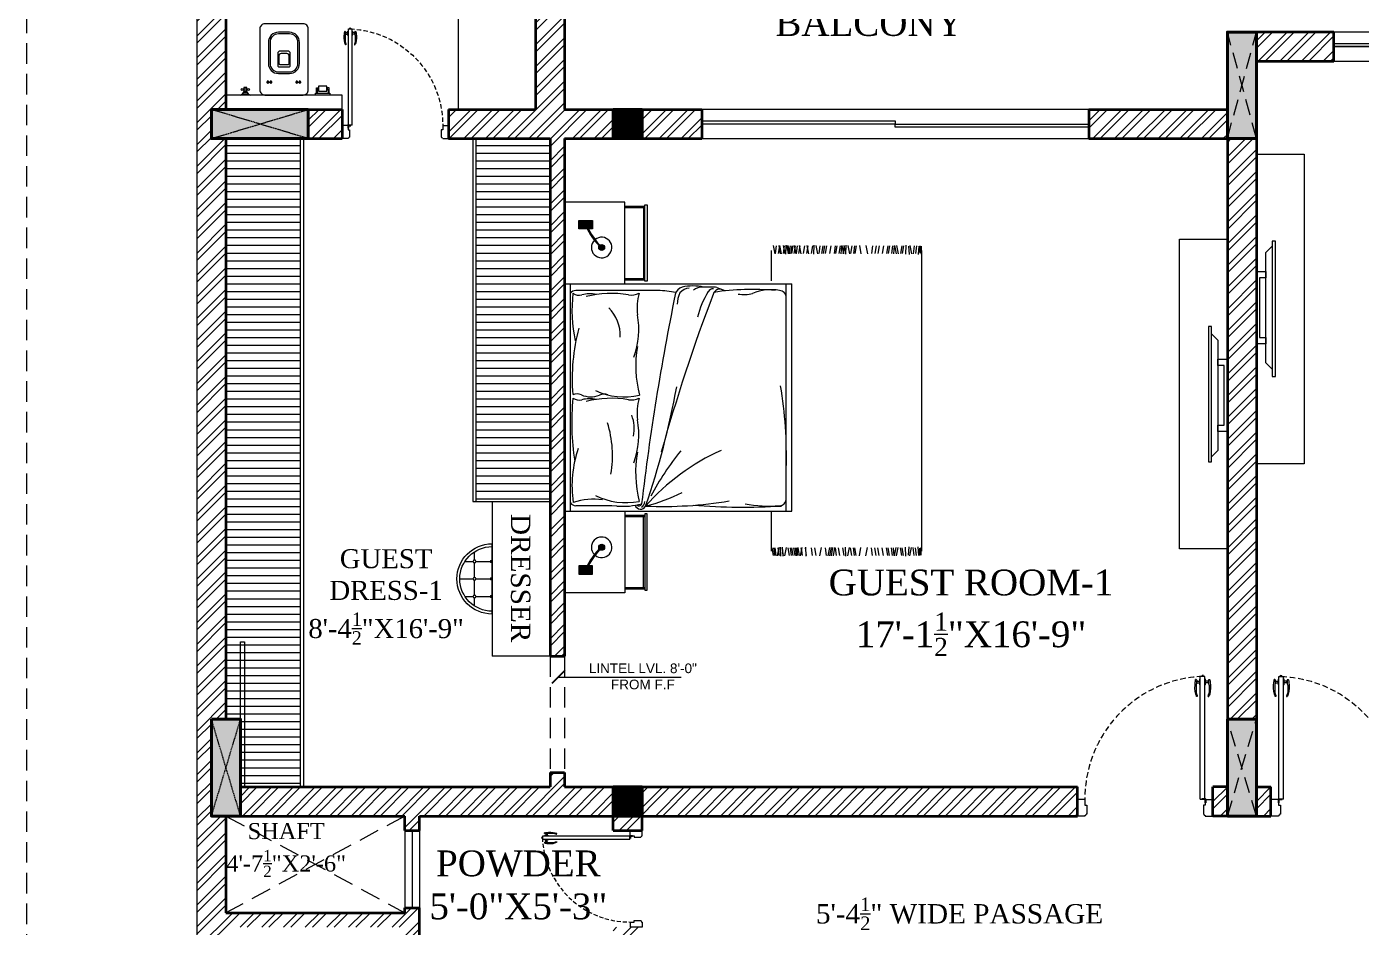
# Model space of a CAD drawing. Header units: inches. Extents: x -61 to 4103, y -308 to 989.
# Drawn here: x 1324.9 to 1738.7, y 538.7 to 817.9 of the extents above; entities that cross this region are included whole.
import ezdxf

# ---------------------------------------------------------------- set-up
doc = ezdxf.new("R2010")
doc.units = ezdxf.units.IN
doc.set_wipeout_variables(frame=1)
for name, pattern in [('$0$$0$$0$HIDDEN', [9.525, 6.35, -3.175]), ('$2$$0$HIDDEN', [0.375, 0.25, -0.125]), ('AR-01-R0-COLUMN LAYOUT$0$$0$HIDDEN', [0.375, 0.25, -0.125]), ('AR-01-R0-COLUMN LAYOUT$0$HIDDEN', [9.525, 6.35, -3.175])]:
    doc.linetypes.add(name, pattern=pattern)
doc.layers.get('0').update_dxf_attribs({"lineweight": 0})
for name, color, linetype, lineweight in [('A-DOOR', 34, 'Continuous', 13), ('A-FIXTURE', 30, 'Continuous', 13), ('A-HATCH', 8, 'Continuous', 0), ('A-HIDDEN', 8, '$2$$0$HIDDEN', 9), ('A-MIRROR', 4, 'Continuous', 0), ('A-TEXT', 2, 'Continuous', 13), ('A-WALL', 1, 'Continuous', 35), ('A-WINDOW', 4, 'Continuous', 9), ('AR-01-R0-COLUMN LAYOUT$0$A-COMMON WALL', 1, 'Continuous', 0), ('AR-01-R0-COLUMN LAYOUT$0$S-BEAM PLINTH', 3, 'AR-01-R0-COLUMN LAYOUT$0$HIDDEN', 9), ('AR-01-R0-COLUMN LAYOUT$0$S-COLUMN FIRST FLOOR', 6, 'Continuous', 40), ('AR-01-R0-COLUMN LAYOUT$0$S-COLUMN GROUND FLOOR', 6, 'Continuous', 40), ('AR-01-R0-COLUMN LAYOUT$0$S-COLUMN HATCH FIRST FLOOR', 8, 'Continuous', 9), ('AR-01-R0-COLUMN LAYOUT$0$S-COLUMN HATCH GROUND FLOOR', 8, 'Continuous', 9), ('AR-01-R0-COLUMN LAYOUT$0$S-COLUMN HATCH SECOND FLOOR', 8, 'Continuous', 9), ('AR-01-R0-COLUMN LAYOUT$0$S-COLUMN S.F. HIDDEN', 8, 'AR-01-R0-COLUMN LAYOUT$0$$0$HIDDEN', 9), ('AR-01-R0-COLUMN LAYOUT$0$S-COLUMN SECOND FLOOR', 6, 'Continuous', 40), ('AR-01-R0-COLUMN LAYOUT$0$S-COLUMN TERRACE FLOOR HIDDEN', 8, 'AR-01-R0-COLUMN LAYOUT$0$$0$HIDDEN', 9)]:
    doc.layers.add(name, color=color, linetype=linetype, lineweight=lineweight)
doc.layers.add('A-FURNITURE', color=35, linetype='Continuous', lineweight=13, true_color=0xab6a54)
doc.styles.add('$0$$0$STYLE1', font='romantic.ttf', dxfattribs={"height": 6})
doc.styles.add('$1$$0$STYLE1', font='romantic.ttf', dxfattribs={"height": 6})
doc.styles.add('M', font='arial.ttf', dxfattribs={"height": 12})
doc.styles.get("Standard").update_dxf_attribs({"font": 'arial.ttf', "height": 9})
doc.dimstyles.new('M', dxfattribs={"dimtxt": 12, "dimasz": 3, "dimexe": 0.075, "dimexo": 0.1, "dimgap": 0.09, "dimtad": 0, "dimtoh": 1, "dimdec": 1, "dimzin": 0, "dimdsep": 46, "dimlunit": 4, "dimtxsty": 'M', "dimblk": 'OBLIQUE', "dimcen": 0.09, "dimdle": 0.075, "dimclrd": 256, "dimclre": 256, "dimclrt": 256, "dimazin": 0, "dimtfac": 1, "dimtdec": 1, "dimtix": 1, "dimtofl": 0, "dimtmove": 0, "dimatfit": 0, "dimldrblk": 'OBLIQUE', "dimfxl": 1, "dimtolj": 1, "dimtzin": 0, "dimlwd": -1, "dimlwe": -1, "dimarcsym": 0})
pattern_1 = [(45, (1377.729, -0.0001), (-3.367596, 3.367596), []), (45, (1379.974, -0.0001), (-3.367596, 3.367596), [])]
pattern_2 = [(180, (1377.729, -0.0001), (-4e-16, -2.38125), [])]

# ---------------------------------------------------------------- blocks, each defined once
blk = doc.blocks.new('$1$$0$handle_')
for p, q in [((-0.75, 0), (0.75, 0)), ((-3.84, -0.87), (-3.85, -0.92)), ((-0.75, -0.13), (-0.75, 0)), ((-0.75, -0.13), (0.75, -0.13)), ((-0.31, -0.13), (-0.31, -0.13)), ((0.3, -0.96), (-0.3, -0.96)), ((-0.29, -0.15), (0.29, -0.15)), ((-0.25, -0.9), (-0.25, -0.15)), ((-0.25, -0.9), (0.25, -0.9)), ((0.25, -0.9), (0.25, -0.15)), ((0.3, -0.96), (0.34, -0.95)), ((0.31, -0.13), (0.31, -0.13)), ((0.65, -1.05), (0.65, -1.23)), ((0.75, -0.13), (0.75, 0))]:
    blk.add_line(p, q)
for centre, radius, start, end in [((-3.78, -0.93), 0.0769, 167.6781, 262.0686), ((-3.77, -0.88), 0.0769, 88.2493, 167.6781), ((-0.3, -1.42), 0.464, 90.2821, 130.7273), ((-0.29, -0.13), 0.0185, 180, 270), ((-0.25, -0.96), 0.0532, 90, 180), ((0.25, -0.96), 0.0532, 0, 90), ((0.29, -0.13), 0.0185, 270, 360), ((0.42, -1.42), 0.478, 67.3956, 98.7522), ((0.57, -1.23), 0.0769, 278.1759, 360), ((0.57, -1.05), 0.0769, 360, 67.3956)]:
    blk.add_arc(centre, radius, start, end)
for points, knots in [([(0.58, -1.31), (0.24, -1.36), (-0.53, -1.5), (-2.81, -1.58), (-3.62, -1.04), (-3.78, -1.01), (-3.79, -1.01)], [0.064651, 0.064651, 0.064651, 0.064651, 0.450521, 1.832326, 2.246212, 2.27179, 2.27179, 2.27179, 2.27179]), ([(-0.6, -1.07), (-0.61, -1.07), (-0.62, -1.07), (-0.77, -1.09), (-0.93, -1.1), (-2.42, -1.12), (-2.75, -1.11), (-3.06, -1.04), (-3.11, -1.02), (-3.21, -0.99), (-3.25, -0.97), (-3.37, -0.91), (-3.43, -0.88), (-3.56, -0.84), (-3.61, -0.82), (-3.7, -0.81), (-3.73, -0.81), (-3.77, -0.81)], [0.667145, 0.667145, 0.667145, 0.667145, 0.681098, 0.681098, 1.004571, 1.004571, 1.651515, 1.651515, 1.812419, 1.812419, 1.988171, 1.988171, 2.163922, 2.163922, 2.251194, 2.251194, 2.323653, 2.323653, 2.323653, 2.323653])]:
    blk.add_open_spline(points, degree=3, knots=knots)
blk = doc.blocks.new("$1$$0$d3'")
at = {"layer": 'A-DOOR'}
for p, q in [((-3.36, 4.49), (-3.36, 37.09)), ((-2.11, 37.09), (-3.36, 37.09)), ((-2.58, 37.09), (-2.58, 37.43)), ((-2.11, 4.49), (-2.11, 37.09)), ((-36, 0), (-36, 4.4)), ((-34.03, 4.4), (-36, 4.4)), ((-34.03, 4.4), (-34.03, 2.9)), ((-3.36, 4.49), (-2.11, 4.49)), ((-2.03, 4.4), (-2.03, 2.9)), ((-2, 4.4), (0, 4.4)), ((-0.75, 4.4), (-0.75, 4.4)), ((-0.75, 4.4), (-0.75, 4.4)), ((0, 0), (0, 4.4)), ((-34.03, 0), (-36, 0)), ((-34.03, 2.9), (-33.53, 2.9)), ((-34.03, 0.14), (-34.03, 0)), ((-33.53, 0.5), (-33.67, 0.5)), ((-33.53, 2.9), (-33.53, 0.5)), ((-2.03, 2.9), (-2.53, 2.9)), ((-2.53, 2.9), (-2.53, 0.5)), ((-2.53, 0.5), (-2.4, 0.5)), ((-2.03, 0.14), (-2.03, 0)), ((-2.03, 0), (0, 0))]:
    blk.add_line(p, q, dxfattribs=at)
at = {"layer": 'A-DOOR', "lineweight": -3}
for p, q in [((-35.5, 4.4), (-35.5, 4.4)), ((-2.08, 4.49), (-2.95, 4.49)), ((-2.95, 4.47), (-2.95, 4.49)), ((-2.08, 4.47), (-2.95, 4.47)), ((-2.02, 4.41), (-2.02, 3.54)), ((-2, 4.41), (-2, 3.54)), ((-2.02, 3.54), (-2, 3.54))]:
    blk.add_line(p, q, dxfattribs=at)
blk.add_circle((-2.02, 4.47), 0.0663, dxfattribs=at)
at = {"layer": 'A-DOOR', "linetype": '$2$$0$HIDDEN', "ltscale": 6}
blk.add_arc((-1.47, 4.55), 32.56, 92.2361, 180.2684, dxfattribs=at)
at = {"layer": 'A-DOOR'}
for centre, radius, start, end in [((-2.58, 37.09), 0.337, 90, 180), ((-34.03, 0.5), 0.362, 270, 0), ((-2.03, 0.5), 0.362, 180, 270)]:
    blk.add_arc(centre, radius, start, end, dxfattribs=at)
at = {"layer": 'A-DOOR', "extrusion": (0, 0, -1), "zscale": -1, "rotation": 90}
blk.add_blockref('$1$$0$handle_', (3.36, 35.59), dxfattribs=at)
at = {"layer": 'A-DOOR', "rotation": 90}
blk.add_blockref('$1$$0$handle_', (-2.11, 35.59), dxfattribs=at)
blk = doc.blocks.new('$0$AK-BASE PLANS$0$$0$$0$aalisie dot')
at = {"ltscale": 0.6}
for p, q in [((326403.3, 156595.6), (326409.2, 156595.6)), ((326406.4, 156598.9), (326406.4, 156592.2)), ((326410.4, 156595.6), (326416.4, 156595.6)), ((326413.6, 156598.9), (326413.6, 156592.2)), ((326472.3, 156595.6), (326478.3, 156595.6)), ((326475.4, 156598.9), (326475.4, 156592.2)), ((326479.5, 156595.6), (326485.4, 156595.6)), ((326482.6, 156598.9), (326482.6, 156592.2))]:
    blk.add_line(p, q, dxfattribs=at)
for points in [[(326399.1, 156626.5), (326490.5, 156626.5, -0.414214), (326502.5, 156614.5), (326502.5, 156468.6, -0.414214), (326490.5, 156456.6), (326399.1, 156456.6, -0.414214), (326387.1, 156468.6), (326387.1, 156614.5, -0.414214)], [(326431.4, 156575.1), (326457.7, 156575.1, -0.414214), (326481.7, 156551.1), (326481.7, 156500.8, -0.414214), (326457.7, 156476.8), (326431.4, 156476.8, -0.414214), (326407.4, 156500.8), (326407.4, 156551.1, -0.414214)], [(326431.4, 156571.3), (326457.7, 156571.3, -0.414214), (326477.9, 156551.1), (326477.9, 156500.8, -0.414214), (326457.7, 156480.7), (326431.4, 156480.7, -0.414214), (326411.3, 156500.8), (326411.3, 156551.1, -0.414214)], [(326432.7, 156559.4), (326456.6, 156559.4, -0.414214), (326459.6, 156556.4), (326459.6, 156527.5, -0.414214), (326453.6, 156521.5), (326435.7, 156521.5, -0.414214), (326429.7, 156527.5), (326429.7, 156556.4, -0.414214)], [(326435.1, 156553.4), (326454.1, 156553.5, -0.415414), (326457.1, 156550.5), (326457.1, 156533.6, -0.413014), (326451.1, 156527.6), (326438.1, 156527.6, -0.415414), (326432.1, 156533.6), (326432.1, 156550.4, -0.413014)]]:
    blk.add_lwpolyline(points, format="xyb", close=True, dxfattribs=at)
for centre in [(326406.4, 156595.6), (326413.6, 156595.6), (326475.4, 156595.6), (326482.6, 156595.6)]:
    blk.add_circle(centre, 2.41, dxfattribs=at)
blk = doc.blocks.new('$0$AK-BASE PLANS$0$$0$$0$Health Faucet-plan')
for p, q in [((0, 50.8), (69.9, 50.8)), ((12.5, 44.4), (57.4, 44.4)), ((25.4, 15.9), (19.1, 15.9)), ((25.4, 9.5), (19.1, 9.5)), ((47.1, 31.7), (22.9, 31.7)), ((44.4, 15.9), (50.8, 15.9)), ((44.4, 9.5), (50.8, 9.5))]:
    blk.add_line(p, q)
blk.add_lwpolyline([(25.4, 25.4), (25.4, 0), (44.4, 0), (44.4, 25.4)], close=True)
for centre in [(12.7, 12.7), (34.9, 12.7), (57.2, 12.7)]:
    blk.add_circle(centre, 7.1)
for centre, start, end in [((-9.5, 15.9), 15.2551, 74.7449), ((79.4, 15.9), 105.25512, 164.74488)]:
    blk.add_arc(centre, 36.2, start, end)
blk = doc.blocks.new('$0$AK-BASE PLANS$0$$0$$0$A$C0BFF59D6')
at = {"linetype": 'Continuous'}
blk.add_wipeout([(19, 9), (75, 9), (75, 28), (71, 28), (71, 32), (93, 32), (93, 118), (38, 118), (38, 32), (61, 32), (61, 28), (56, 28), (56, 19), (19, 19), (19, 131), (56, 131), (56, 122), (61, 122), (61, 118), (71, 118), (71, 122), (75, 122), (75, 141), (19, 141), (19, 150), (0, 150), (0, 0), (19, 0)], dxfattribs=at)
for p, q in [((19, 141), (75, 141)), ((75, 141), (75, 122)), ((56, 131), (19, 131)), ((56, 19), (19, 19)), ((19, 9), (75, 9)), ((56, 122), (56, 131)), ((75, 122), (56, 122)), ((56, 28), (56, 19)), ((75, 28), (56, 28)), ((61, 122), (61, 118)), ((61, 32), (61, 28)), ((71, 122), (71, 118)), ((71, 32), (71, 28)), ((75, 9), (75, 28))]:
    blk.add_line(p, q)
for points in [[(19, 150), (0, 150), (0, 0), (19, 0)], [(93, 32), (38, 32), (38, 118), (93, 118)]]:
    blk.add_lwpolyline(points, close=True)
blk = doc.blocks.new('$0$AK-BASE PLANS$0$$0$$0$WA. CLOSET')
at = {"ltscale": 0.7, "extrusion": (0, 0, -1)}
for name, p, xscale, yscale, zscale, rotation in [('$0$AK-BASE PLANS$0$$0$$0$A$C0BFF59D6', (604390.94, 687904.28), 0.0299828199204082, 0.0299828199204082, -0.0299828199204082, 359.9999767286116), ('$0$AK-BASE PLANS$0$$0$$0$aalisie dot', (624743.16, 645475.92), 0.1299411421641707, 0.1299411421641707, -0.1299411421641707, 90)]:
    blk.add_blockref(name, p, dxfattribs=dict(at, xscale=xscale, yscale=yscale, zscale=zscale, rotation=rotation))
at = {"ltscale": 0.7, "xscale": 0.0449742297225058, "yscale": 0.0449742297225058, "zscale": 0.0449742297225058, "rotation": 270}
blk.add_blockref('$0$AK-BASE PLANS$0$$0$$0$Health Faucet-plan', (-604393.22, 687884.1), dxfattribs=at)
blk = doc.blocks.new('$0$A$C0B687EDD')
at = {"color": 8}
for p, q in [((54.97, 134.52), (55.56, 131.41)), ((56.09, 134.37), (55.65, 131.56)), ((57.28, 134.37), (56.83, 131.56)), ((56.98, 134.52), (57.58, 131.41)), ((57.34, 134.52), (57.93, 131.41)), ((59.02, 134.37), (58.58, 131.56)), ((58.61, 134.52), (59.21, 131.41)), ((59.86, 134.37), (59.41, 131.56)), ((59.61, 134.67), (59.46, 131.26)), ((59.95, 134.52), (60.54, 131.41)), ((60.35, 134.52), (60.95, 131.41)), ((61.19, 134.37), (60.75, 131.56)), ((61.83, 134.37), (61.39, 131.56)), ((61.87, 134.37), (61.43, 131.56)), ((62.23, 134.37), (61.78, 131.56)), ((63.06, 134.37), (62.61, 131.56)), ((62.76, 134.52), (63.35, 131.41)), ((63.86, 134.37), (63.41, 131.56)), ((64.8, 134.37), (64.35, 131.56)), ((64.61, 134.52), (65.2, 131.41)), ((66.53, 134.37), (66.09, 131.56)), ((67.72, 134.37), (67.27, 131.56)), ((67.42, 134.52), (68.01, 131.41)), ((69.46, 134.37), (69.01, 131.56)), ((70.05, 134.67), (69.9, 131.26)), ((70.79, 134.52), (71.38, 131.41)), ((72.27, 134.37), (71.83, 131.56)), ((73.31, 134.37), (72.86, 131.56)), ((73.9, 134.37), (73.46, 131.56)), ((74.64, 134.37), (74.2, 131.56)), ((76.27, 134.37), (75.83, 131.56)), ((77.9, 134.37), (77.46, 131.56)), ((78.49, 134.37), (78.05, 131.56)), ((79.68, 134.37), (79.23, 131.56)), ((80.21, 134.4), (80.02, 131.48)), ((80.42, 134.52), (81.01, 131.41)), ((81.23, 134.37), (80.78, 131.56)), ((81.16, 134.52), (81.75, 131.41)), ((81.82, 134.67), (81.67, 131.26)), ((82.56, 134.52), (83.15, 131.41)), ((84.04, 134.37), (83.6, 131.56)), ((85.08, 134.37), (84.63, 131.56)), ((85.67, 134.37), (85.23, 131.56)), ((86.86, 134.52), (87.45, 131.41)), ((89.23, 134.52), (89.82, 131.41)), ((91.74, 134.37), (91.3, 131.56)), ((93.08, 134.37), (92.63, 131.56)), ((94.12, 134.37), (93.67, 131.56)), ((95.74, 134.37), (95.3, 131.56)), ((97.37, 134.37), (96.93, 131.56)), ((97.97, 134.37), (97.52, 131.56)), ((99.15, 134.37), (98.71, 131.56)), ((99.68, 134.4), (99.49, 131.48)), ((99.89, 134.52), (100.48, 131.41)), ((100.63, 134.52), (101.23, 131.41)), ((102.56, 134.37), (102.11, 131.56)), ((103.15, 134.37), (102.71, 131.56)), ((104.04, 134.67), (103.89, 131.26)), ((104.99, 134.28), (105.26, 131.14)), ((105.52, 134.52), (106.11, 131.41)), ((107.08, 134.4), (106.82, 131.4)), ((108.04, 134.37), (107.6, 131.56)), ((108.86, 134.32), (108.64, 131.18)), ((109.23, 134.37), (109.23, 131.71)), ((109.74, 134.28), (109.78, 131.36)), ((54.23, 132.7), (54.23, 121.49)), ((109.91, 132.7), (109.91, 21.45)), ((54.23, 36.25), (54.23, 21.45)), ((55.04, 19.78), (54.6, 22.59)), ((55.58, 19.78), (55.14, 22.59)), ((56.08, 19.78), (55.63, 22.59)), ((56.52, 19.63), (57.11, 22.74)), ((57.21, 19.78), (56.77, 22.59)), ((57.26, 19.78), (56.82, 22.59)), ((57.26, 19.78), (56.82, 22.59)), ((57.8, 19.48), (57.66, 22.89)), ((58.74, 19.78), (58.3, 22.59)), ((58.6, 19.48), (58.45, 22.89)), ((59.24, 19.63), (59.84, 22.74)), ((60.97, 19.78), (60.52, 22.59)), ((61.76, 19.78), (61.32, 22.59)), ((62.3, 19.78), (61.85, 22.59)), ((63.1, 19.78), (62.65, 22.59)), ((63.6, 19.78), (63.15, 22.59)), ((63.63, 19.63), (64.22, 22.74)), ((64.13, 19.78), (63.69, 22.59)), ((64.64, 19.78), (64.19, 22.59)), ((65.08, 19.63), (65.67, 22.74)), ((65.76, 19.78), (65.32, 22.59)), ((65.82, 19.78), (65.38, 22.59)), ((65.82, 19.78), (65.38, 22.59)), ((67.3, 19.78), (66.86, 22.59)), ((67.15, 19.48), (67.01, 22.89)), ((69.52, 19.78), (69.08, 22.59)), ((70.86, 19.78), (70.41, 22.59)), ((72.19, 19.63), (72.78, 22.74)), ((74.71, 19.78), (74.26, 22.59)), ((75.3, 19.63), (75.89, 22.74)), ((75.89, 19.63), (76.49, 22.74)), ((76.49, 19.63), (77.08, 22.74)), ((77.23, 19.63), (77.82, 22.74)), ((78.41, 19.78), (77.97, 22.59)), ((79.6, 19.78), (79.15, 22.59)), ((81.23, 19.78), (80.78, 22.59)), ((81.82, 19.48), (81.67, 22.89)), ((82.56, 19.63), (83.15, 22.74)), ((84.04, 19.78), (83.6, 22.59)), ((85.08, 19.78), (84.63, 22.59)), ((85.67, 19.78), (85.23, 22.59)), ((86.86, 19.63), (87.45, 22.74)), ((89.23, 19.63), (89.82, 22.74)), ((91.74, 19.78), (91.3, 22.59)), ((93.08, 19.78), (92.63, 22.59)), ((94.12, 19.78), (93.67, 22.59)), ((95.74, 19.78), (95.3, 22.59)), ((97.37, 19.78), (96.93, 22.59)), ((97.97, 19.78), (97.52, 22.59)), ((99.15, 19.78), (98.71, 22.59)), ((99.68, 19.75), (99.49, 22.67)), ((99.89, 19.63), (100.48, 22.74)), ((100.63, 19.63), (101.23, 22.74)), ((102.56, 19.78), (102.11, 22.59)), ((103.15, 19.78), (102.71, 22.59)), ((104.04, 19.48), (103.89, 22.89)), ((104.99, 19.87), (105.26, 23.01)), ((105.52, 19.63), (106.11, 22.74)), ((107.08, 19.75), (106.82, 22.75)), ((108.04, 19.78), (107.6, 22.59)), ((108.86, 19.83), (108.64, 22.98)), ((109.23, 19.78), (109.23, 22.44)), ((109.74, 19.87), (109.78, 22.79))]:
    blk.add_line(p, q, dxfattribs=at)
blk = doc.blocks.new('$0$A$C30F54236')
at = {"true_color": 0xc2c2c2}
for points in [[(5.54, 155.54), (5.54, 152.89), (8.21, 152.89, -0.019811), (7.22, 155.02), (7.67, 155.02, 0.019811), (8.66, 152.89), (10.13, 152.89), (10.13, 155.54)], [(5.54, 25.03), (5.54, 27.68), (8.21, 27.68, 0.019811), (7.22, 25.55), (7.67, 25.55, -0.019811), (8.66, 27.68), (10.13, 27.68), (10.13, 25.03)]]:
    blk.add_hatch(color=9, dxfattribs=at).paths.add_polyline_path(points)
at = {"linetype": 'Continuous'}
h = blk.add_hatch(color=256, dxfattribs=at)
h.dxf.hatch_style = 1
h.set_gradient(color1=(167, 169, 175), one_color=1, tint=1)
h.paths.add_polyline_path([(7.67, 155.02), (7.22, 155.02, 0.087529), (12.78, 146.36, -0.076338), (13, 146.61, -0.084644)])
h = blk.add_hatch(color=256, dxfattribs=at)
h.dxf.hatch_style = 1
h.set_gradient(color1=(37, 40, 142), tint=1, name='INVSPHERICAL')
h.paths.add_polyline_path([(14.81, 145.76, 1), (12.6, 145.76, 1)])
h = blk.add_hatch(color=256, dxfattribs=at)
h.dxf.hatch_style = 1
h.set_gradient(color1=(37, 40, 142), tint=1, name='INVSPHERICAL')
h.paths.add_polyline_path([(14.81, 34.82, -1), (12.6, 34.82, -1)])
h = blk.add_hatch(color=256, dxfattribs=at)
h.dxf.hatch_style = 1
h.set_gradient(color1=(167, 169, 175), one_color=1, tint=1)
h.paths.add_polyline_path([(7.67, 25.55), (7.22, 25.55, -0.087529), (12.78, 34.22, 0.076338), (13, 33.97, 0.084644)])
for p, q in [((22.26, 162.57), (0, 162.57)), ((0, 162.57), (0, 132.33)), ((22.26, 132.33), (22.26, 162.57)), ((22.26, 161.09), (29.68, 161.09)), ((22.26, 160.6), (29.68, 160.6)), ((29.18, 160.6), (29.18, 134.31)), ((29.68, 133.32), (29.68, 161.58)), ((29.68, 161.58), (30.57, 161.58)), ((30.57, 161.58), (30.57, 133.32)), ((22.26, 134.31), (29.68, 134.31)), ((22.26, 133.81), (29.68, 133.81)), ((0, 48.25), (0, 132.33)), ((0, 132.33), (84.16, 132.33)), ((2.13, 48.25), (2.13, 132.33)), ((34.55, 129.85), (4.11, 129.85)), ((30.57, 133.32), (29.68, 133.32)), ((55.46, 131.09), (50.6, 131.09)), ((56.31, 130.94), (59.25, 129.85)), ((82.03, 48.25), (82.03, 132.33)), ((84.16, 48.25), (84.16, 132.33)), ((0, 48.25), (84.16, 48.25)), ((0, 18), (0, 48.25)), ((22.26, 48.25), (22.26, 18)), ((22.26, 46.76), (29.68, 46.76)), ((22.26, 46.27), (29.68, 46.27)), ((29.18, 19.98), (29.18, 46.27)), ((29.68, 47.26), (29.68, 18.99)), ((30.57, 47.26), (29.68, 47.26)), ((30.57, 18.99), (30.57, 47.26)), ((22.26, 19.98), (29.68, 19.98)), ((22.26, 18), (0, 18)), ((22.26, 19.48), (29.68, 19.48)), ((29.68, 18.99), (30.57, 18.99))]:
    blk.add_line(p, q)
for p, q in [((7.22, 155.02), (7.67, 155.02)), ((7.22, 25.55), (7.67, 25.55))]:
    blk.add_line(p, q, dxfattribs=at)
for points in [[(8.34, 152.65), (5.3, 152.65), (5.3, 155.72), (10.37, 155.72), (10.37, 152.65), (8.79, 152.65)], [(8.21, 152.89), (5.54, 152.89), (5.54, 155.54), (10.13, 155.54), (10.13, 152.89), (8.66, 152.89)], [(8.21, 152.89), (8.2, 152.89)], [(8.34, 152.65), (8.33, 152.65)], [(8.34, 27.92), (5.3, 27.92), (5.3, 24.85), (10.37, 24.85), (10.37, 27.92), (8.79, 27.92)], [(8.21, 27.68), (5.54, 27.68), (5.54, 25.03), (10.13, 25.03), (10.13, 27.68), (8.66, 27.68)], [(8.21, 27.68), (8.2, 27.68)], [(8.34, 27.92), (8.33, 27.92)]]:
    blk.add_lwpolyline(points, dxfattribs=at)
for centre in [(13.71, 145.76), (13.71, 34.82)]:
    blk.add_circle(centre, 1.1, dxfattribs=at)
for centre, radius, start, end in [((34.56, 166.45), 29.63, 202.6879, 222.697), ((35.01, 166.45), 29.63, 202.6879, 222.0407), ((13.71, 145.76), 3.81, 134.9473, 129.517), ((13.71, 34.82), 3.81, 230.483, 225.0527), ((34.56, 14.13), 29.63, 137.303, 157.3121), ((35.01, 14.13), 29.63, 137.9593, 157.3121)]:
    blk.add_arc(centre, radius, start, end, dxfattribs=at)
for centre, radius, start, end in [((4.11, 127.38), 2.47, 90, 143.1301), ((55.42, 122.57), 52.71, 173.1414, 192.4248), ((5.38, 132.08), 3.95, 234.3788, 285.1988), ((9.28, 117.72), 10.93, 77.312, 105.1988), ((17.31, 90.85), 37.95, 80.3711, 104.26), ((24.72, 134.53), 6.35, 260.3711, 296.9649), ((44.03, 123.64), 17.24, 162.3598, 189.3926), ((34.13, 98.44), 31.42, 77.089, 89.2313), ((688.47, -112.06), 677.63, 159.18683, 164.40799), ((44.34, 127.73), 3.46, 102.8827, 168.3869), ((53.2, 124.06), 11.61, 155.0339, 176.464), ((46.55, 125.78), 5.01, 94.6849, 140.5984), ((47.49, 113.97), 17.58, 76.9286, 102.8827), ((50.92, 125.77), 5.33, 86.6017, 127.7302), ((79.65, 112.89), 31.24, 148.0112, 166.8651), ((55.05, 128.31), 2.2, 89.0101, 149.2976), ((57.4, 127.9), 2.47, 69.7541, 160.6724), ((69.33, 41.26), 89.01, 84.4343, 99.0878), ((55.46, 128.62), 2.47, 69.7541, 90), ((55.46, 128.62), 2.47, 69.7541, 90), ((66.36, 144.88), 16.49, 262.4747, 281.3425), ((76.33, 114.14), 16.04, 78.3719, 114.7739), ((79.56, 127.38), 2.47, 360, 90), ((959.93, -58.92), 937.88, 168.47703, 173.27201), ((6.02, 113.18), 14.56, 357.8295, 45.0098), ((-3.88, 115.72), 31.32, 340.3559, 9.3926), ((74.6, 97.18), 71.82, 164.8925, 184.682), ((69.15, 101.94), 42.83, 170.3266, 194.5973), ((-253.26, 147.62), 299.55, 340.9969, 349.728), ((-75.69, 68.64), 157.79, 358.3066, 9.4832), ((94.09, 80.97), 91.46, 174.3095, 188.9414), ((4.52, 87.53), 4.07, 65.7877, 111.7124), ((5.38, 93.25), 3.95, 234.3788, 285.1988), ((9.62, 98.87), 8.36, 245.7877, 292.8808), ((9.28, 78.89), 10.93, 77.312, 105.1988), ((17.31, 52.02), 37.95, 80.3711, 104.26), ((22.03, 115.73), 25.23, 245.118, 282.9862), ((14.52, 87.25), 4.25, 69.0161, 112.8808), ((24.72, 95.7), 6.35, 260.3711, 296.9649), ((44.03, 84.81), 17.24, 162.3598, 189.3926), ((-23.23, 68.73), 40.96, 350.432, 17.2702), ((13.09, 78.83), 12.7, 347.148, 22.3825), ((-4.85, 76.81), 32.29, 340.6572, 9.2501), ((45.69, 57.45), 42.97, 161.0292, 188.0146), ((70.23, 62.54), 43.96, 170.1438, 194.1009), ((92.31, -5.18), 83.31, 114.3833, 138.4532), ((123.99, 5.02), 104.17, 141.0376, 152.0856), ((13.1, 116.73), 68.75, 284.1894, 296.3096), ((4.11, 52.7), 2.47, 216.8699, 270), ((10.69, 27.08), 25.52, 82.4611, 107.1991), ((5.17, -633.13), 683.36, 88.8115, 90.08963), ((22.68, 76.46), 25.12, 243.3319, 281.2891), ((21.54, 75.47), 25.48, 265.0554, 285.8557), ((28.12, 50.98), 2.05, 196.3005, 333.9382), ((27.5, 51.17), 1.03, 219.3958, 348.1256), ((27.63, 51.57), 2.05, 292.6052, 4.4989), ((36.44, 198.18), 148.24, 267.4941, 279.5094), ((66.31, 274.56), 224.89, 265.2366, 273.5679), ((75.64, 98.07), 48.01, 259.3769, 274.6915), ((79.56, 52.7), 2.47, 270, 360)]:
    blk.add_arc(centre, radius, start, end)
at = {"color": 8}
blk.add_blockref('$0$A$C0B687EDD', (22.26, 12), dxfattribs=at)
blk = doc.blocks.new('_Oblique')
at = {"color": 0, "linetype": 'ByBlock', "lineweight": -2}
blk.add_line((-0.5, -0.5), (0.5, 0.5), dxfattribs=at)
blk = doc.blocks.new('$0$A$C60161C00')
for p, q in [((10.89, 21.79), (10.89, 0)), ((10.89, 20.9), (10.89, 16.78)), ((5.45, 19.29), (5.45, 16.78)), ((2.5, 16.34), (5.01, 16.34)), ((5.45, 15.9), (5.45, 11.33)), ((5.88, 16.34), (10.46, 16.34)), ((10.89, 15.9), (10.89, 11.33)), ((0.89, 10.89), (5.01, 10.89)), ((5.45, 10.46), (5.45, 5.88)), ((5.88, 10.89), (10.46, 10.89)), ((10.89, 10.46), (10.89, 5.88)), ((2.5, 5.45), (5.01, 5.45)), ((5.45, 5.01), (5.45, 2.5)), ((5.88, 5.45), (10.46, 5.45)), ((10.89, 5.01), (10.89, 0.89))]:
    blk.add_line(p, q)
for centre in [(5.45, 16.34), (5.45, 10.89), (5.45, 5.45)]:
    blk.add_circle(centre, 0.436)
for centre, radius in [((10.89, 10.89), 10.89), ((10.89, 10.89), 10.01), ((10.89, 16.34), 0.436), ((10.89, 10.89), 0.436), ((10.89, 5.45), 0.436)]:
    blk.add_arc(centre, radius, 90, 270)

msp = doc.modelspace()

# ---------------------------------------------------------------- hatches: boundary and pattern name
at = {"layer": 'A-FURNITURE'}
h = msp.add_hatch(dxfattribs=at)
h.set_pattern_fill('ANSI31', color=256, scale=0.75, angle=135)
h.set_pattern_definition(pattern_2)
edge = h.paths.add_edge_path()
edge.add_line((1386.73, 783.05), (1409.73, 783.05))
edge.add_line((1409.73, 783.05), (1409.73, 582.19))
edge.add_line((1409.73, 582.19), (1391.23, 582.19))
edge.add_line((1391.23, 582.19), (1391.23, 603.05))
edge.add_line((1391.23, 603.05), (1386.73, 603.05))
edge.add_line((1386.73, 603.05), (1386.73, 783.05))
h = msp.add_hatch(dxfattribs=at)
h.set_pattern_fill('ANSI31', color=256, scale=0.75, angle=135)
h.set_pattern_definition(pattern_2)
h.paths.add_polyline_path([(1464.23, 783.05), (1487.23, 783.05), (1487.23, 670.69), (1464.23, 670.69)])
at = {"layer": 'A-HATCH'}
h = msp.add_hatch(dxfattribs=at)
h.set_pattern_fill('ANSI32', color=256, scale=0.5)
h.set_pattern_definition([(45, (1377.729, -0.0001), (-3.367596, 3.367596), []), (45, (1379.974, -0.0001), (-3.367596, 3.367596), [])])
h.paths.add_polyline_path([(1487.23, 783.19), (1491.73, 783.19), (1491.73, 622.69), (1487.23, 622.69)])
h.paths.add_polyline_path([(1455.73, 792.19), (1534.23, 792.19), (1534.23, 783.19), (1455.73, 783.19)])
h.paths.add_polyline_path([(1482.73, 865.69), (1491.73, 865.69), (1491.73, 792.19), (1482.73, 792.19)])
h = msp.add_hatch(dxfattribs=at)
h.set_pattern_fill('ANSI32', color=256, scale=0.5)
h.set_pattern_definition(pattern_1)
h.paths.add_polyline_path([(1730.23, 816.19), (1706.23, 816.19), (1706.23, 807.19), (1730.23, 807.19)])
h = msp.add_hatch(dxfattribs=at)
h.set_pattern_fill('ANSI32', color=256, scale=0.5)
h.set_pattern_definition(pattern_1)
h.paths.add_polyline_path([(1422.73, 792.19), (1412.23, 792.19), (1412.23, 783.19), (1422.73, 783.19)])
h = msp.add_hatch(dxfattribs=at)
h.set_pattern_fill('ANSI32', color=256, scale=0.5)
h.set_pattern_definition([(45, (1370.729, -0.0001), (-3.367596, 3.367596), []), (45, (1372.974, -0.0001), (-3.367596, 3.367596), [])])
h.paths.add_polyline_path([(1697.23, 792.19), (1654.23, 792.19), (1654.23, 783.19), (1697.23, 783.19)])
h = msp.add_hatch(dxfattribs=at)
h.set_pattern_fill('ANSI32', color=256, scale=0.5)
h.set_pattern_definition(pattern_1)
h.paths.add_polyline_path([(1706.23, 783.19), (1697.23, 783.19), (1697.23, 603.19), (1706.23, 603.19)])
h = msp.add_hatch(dxfattribs=at)
h.set_pattern_fill('ANSI32', color=256, scale=0.5)
h.set_pattern_definition(pattern_1)
h.paths.add_polyline_path([(1650.73, 582.19), (1491.73, 582.19), (1491.73, 586.69), (1487.23, 586.69), (1487.23, 582.19), (1391.23, 582.19), (1391.23, 573.19), (1442.23, 573.19), (1442.23, 568.69), (1446.73, 568.69), (1446.73, 573.19), (1506.73, 573.19), (1506.73, 568.69), (1515.73, 568.69), (1515.73, 573.19), (1650.73, 573.19)])
h = msp.add_hatch(dxfattribs=at)
h.set_pattern_fill('ANSI32', color=256, scale=0.5)
h.set_pattern_definition(pattern_1)
h.paths.add_polyline_path([(1692.73, 582.19), (1697.23, 582.19), (1697.23, 573.19), (1692.73, 573.19)])
h = msp.add_hatch(dxfattribs=at)
h.set_pattern_fill('ANSI32', color=256, scale=0.5)
h.set_pattern_definition(pattern_1)
h.paths.add_polyline_path([(1710.73, 582.19), (1706.23, 582.19), (1706.23, 573.19), (1710.73, 573.19)])
at = {"layer": 'AR-01-R0-COLUMN LAYOUT$0$S-COLUMN HATCH FIRST FLOOR', "linetype": 'ByBlock'}
h = msp.add_hatch(color=256, dxfattribs=at)
h.dxf.hatch_style = 1
h.paths.add_polyline_path([(1706.23, 816.19), (1706.23, 783.19), (1697.23, 783.19), (1697.23, 816.19)])
h = msp.add_hatch(color=256, dxfattribs=at)
h.dxf.hatch_style = 1
h.paths.add_polyline_path([(1382.23, 792.19), (1412.23, 792.19), (1412.23, 783.19), (1382.23, 783.19)])
h = msp.add_hatch(color=256, dxfattribs=at)
h.dxf.hatch_style = 1
h.paths.add_polyline_path([(1382.23, 603.19), (1391.23, 603.19), (1391.23, 573.19), (1382.23, 573.19)])
h = msp.add_hatch(color=256, dxfattribs=at)
h.dxf.hatch_style = 1
h.paths.add_polyline_path([(1697.23, 603.19), (1706.23, 603.19), (1706.23, 573.19), (1697.23, 573.19)])
at = {"layer": 'AR-01-R0-COLUMN LAYOUT$0$S-COLUMN HATCH GROUND FLOOR', "linetype": 'ByBlock'}
for points in [[(1706.23, 816.19), (1697.23, 816.19), (1697.23, 783.19), (1706.23, 783.19)], [(1412.23, 792.19), (1382.23, 792.19), (1382.23, 783.19), (1412.23, 783.19)], [(1391.23, 603.19), (1382.23, 603.19), (1382.23, 573.19), (1391.23, 573.19)], [(1697.23, 603.19), (1706.23, 603.19), (1706.23, 573.19), (1697.23, 573.19)]]:
    msp.add_hatch(color=256, dxfattribs=at).paths.add_polyline_path(points)
at = {"layer": 'AR-01-R0-COLUMN LAYOUT$0$S-COLUMN HATCH SECOND FLOOR', "linetype": 'ByBlock'}
h = msp.add_hatch(color=256, dxfattribs=at)
h.dxf.hatch_style = 1
h.paths.add_polyline_path([(1382.23, 792.19), (1412.23, 792.19), (1412.23, 783.19), (1382.23, 783.19)])
h = msp.add_hatch(color=256, dxfattribs=at)
h.dxf.hatch_style = 1
h.paths.add_polyline_path([(1382.23, 603.19), (1391.23, 603.19), (1391.23, 573.19), (1382.23, 573.19)])
at = {"layer": 'AR-01-R0-COLUMN LAYOUT$0$S-COLUMN SECOND FLOOR', "linetype": 'ByBlock'}
h = msp.add_hatch(dxfattribs=at)
h.set_pattern_fill('ANSI31', color=1, scale=0.1, style=0)
h.set_pattern_definition([(45, (2326.15595, -0.0001), (-0.2245064, 0.2245064), [])])
h.paths.add_polyline_path([(1515.73, 787.68), (1515.73, 792.19), (1511.23, 792.19), (1506.73, 792.19), (1506.73, 783.19), (1515.73, 783.19)])
h = msp.add_hatch(dxfattribs=at)
h.set_pattern_fill('ANSI31', color=1, scale=0.1, style=0)
h.set_pattern_definition([(45, (2326.15595, -209.99652), (-0.2245064, 0.2245064), [])])
h.paths.add_polyline_path([(1515.73, 577.69), (1515.73, 582.19), (1511.23, 582.19), (1506.73, 582.19), (1506.73, 573.19), (1515.73, 573.19)])

# ---------------------------------------------------------------- linework, layer by layer
at = {"layer": 'A-FIXTURE'}
for p, q in [((1458.73, 865.69), (1458.73, 792.19)), ((1422.73, 796.69), (1386.73, 796.69)), ((1422.73, 792.19), (1422.73, 796.69))]:
    msp.add_line(p, q, dxfattribs=at)
at = {"layer": 'A-FURNITURE'}
for p, q in [((1409.73, 783.19), (1409.73, 582.19)), ((1410.73, 783.19), (1410.73, 582.19)), ((1463.23, 783.19), (1463.23, 670.69)), ((1464.23, 783.19), (1464.23, 670.69)), ((1463.23, 670.69), (1487.23, 670.69)), ((1469.23, 670.69), (1469.23, 622.69)), ((1487.23, 622.69), (1469.23, 622.69)), ((1487.23, 622.69), (1469.23, 622.69))]:
    msp.add_line(p, q, dxfattribs=at)
for points in [[(1706.23, 778.4), (1721.08, 778.4), (1721.08, 682.4), (1706.23, 682.4)], [(1697.23, 655.98), (1682.38, 655.98), (1682.38, 751.98), (1697.23, 751.98)], [(1711.12, 709.4), (1712.1, 709.4), (1712.1, 751.4), (1711.12, 751.4)], [(1709.16, 719.57), (1706.23, 719.57), (1706.23, 742.01), (1709.16, 742.01), (1709.16, 740.05), (1707.21, 740.05), (1707.21, 721.53), (1709.16, 721.53)], [(1692.34, 724.98), (1691.36, 724.98), (1691.36, 682.98), (1692.34, 682.98)], [(1694.29, 714.8), (1697.23, 714.8), (1697.23, 692.37), (1694.29, 692.37), (1694.29, 694.33), (1696.25, 694.33), (1696.25, 712.85), (1694.29, 712.85)]]:
    msp.add_lwpolyline(points, close=True, dxfattribs=at)
for points in [[(1711.12, 749.83), (1711.12, 711.75), (1709.16, 713.7), (1709.16, 747.88), (1711.12, 749.83)], [(1692.34, 684.54), (1692.34, 722.63), (1694.29, 720.67), (1694.29, 686.5), (1692.34, 684.54)]]:
    msp.add_lwpolyline(points, dxfattribs=at)
at = {"layer": 'A-HIDDEN', "linetype": '$0$$0$$0$HIDDEN'}
for p, q in [((1487.23, 622.69), (1487.23, 586.69)), ((1491.73, 622.69), (1491.73, 586.69)), ((1386.73, 573.19), (1442.23, 543.19)), ((1442.23, 573.19), (1386.73, 543.19))]:
    msp.add_line(p, q, dxfattribs=at)
at = {"layer": 'A-MIRROR', "ltscale": 6}
msp.add_lwpolyline([(1391.23, 627.19), (1392.42, 627.19), (1392.42, 582.19), (1391.23, 582.19)], close=True, dxfattribs=at)
at = {"layer": 'A-WALL'}
for p, q in [((1386.73, 919.69), (1386.73, 792.19)), ((1482.73, 865.69), (1482.73, 792.19)), ((1491.73, 865.69), (1491.73, 792.19)), ((1730.23, 816.19), (1706.23, 816.19)), ((1730.23, 807.19), (1730.23, 816.19)), ((1706.23, 807.19), (1730.23, 807.19)), ((1412.23, 792.19), (1422.73, 792.19)), ((1422.73, 792.19), (1422.73, 783.19)), ((1455.73, 792.19), (1482.73, 792.19)), ((1455.73, 792.19), (1455.73, 783.19)), ((1491.73, 792.19), (1534.23, 792.19)), ((1534.23, 792.19), (1534.23, 783.19)), ((1654.23, 792.19), (1697.23, 792.19)), ((1654.23, 792.19), (1654.23, 783.19)), ((1386.73, 783.19), (1386.73, 603.19)), ((1412.23, 783.19), (1422.73, 783.19)), ((1455.73, 783.19), (1487.23, 783.19)), ((1491.73, 783.19), (1534.23, 783.19)), ((1654.23, 783.19), (1697.23, 783.19)), ((1697.23, 783.19), (1697.23, 603.19)), ((1706.23, 783.19), (1706.23, 603.19)), ((1487.23, 622.69), (1491.73, 622.69)), ((1487.23, 586.69), (1491.73, 586.69)), ((1391.23, 582.19), (1487.23, 582.19)), ((1491.73, 582.19), (1650.73, 582.19)), ((1650.73, 573.19), (1650.73, 582.19)), ((1697.23, 582.19), (1692.73, 582.19)), ((1692.73, 573.19), (1692.73, 582.19)), ((1706.23, 582.19), (1710.73, 582.19)), ((1710.73, 573.19), (1710.73, 582.19)), ((1386.73, 573.19), (1386.73, 543.19)), ((1391.23, 573.19), (1442.23, 573.19)), ((1442.23, 568.69), (1442.23, 573.19)), ((1446.73, 573.19), (1506.73, 573.19)), ((1446.73, 568.69), (1446.73, 573.19)), ((1506.73, 568.69), (1506.73, 573.19)), ((1515.73, 573.19), (1650.73, 573.19)), ((1515.73, 568.69), (1515.73, 573.19)), ((1697.23, 573.19), (1692.73, 573.19)), ((1706.23, 573.19), (1710.73, 573.19)), ((1442.23, 568.69), (1446.73, 568.69)), ((1506.73, 568.69), (1515.73, 568.69)), ((1386.73, 543.19), (1442.23, 543.19)), ((1442.23, 544.69), (1446.73, 544.69)), ((1442.23, 543.19), (1442.23, 544.69)), ((1446.73, 510.19), (1446.73, 544.69))]:
    msp.add_line(p, q, dxfattribs=at)
at = {"layer": 'A-WALL', "ltscale": 0.01}
for p, q in [((1487.23, 783.19), (1487.23, 622.69)), ((1491.73, 783.19), (1491.73, 622.69)), ((1487.23, 586.69), (1487.23, 582.19)), ((1491.73, 586.69), (1491.73, 582.19))]:
    msp.add_line(p, q, dxfattribs=at)
at = {"layer": 'A-WINDOW'}
for p, q in [((1850.23, 816.19), (1730.23, 816.19)), ((1730.23, 811.69), (1850.23, 811.69)), ((1730.23, 807.19), (1850.23, 807.19)), ((1654.23, 792.19), (1534.23, 792.19)), ((1534.23, 783.19), (1654.23, 783.19)), ((1442.23, 568.69), (1442.23, 544.69)), ((1444.48, 568.69), (1444.48, 544.69)), ((1446.73, 568.69), (1446.73, 544.69))]:
    msp.add_line(p, q, dxfattribs=at)
for points in [[(1730.23, 812.69), (1790.23, 812.69), (1790.23, 811.69), (1730.23, 811.69)], [(1534.23, 788.69), (1594.23, 788.69), (1594.23, 787.69), (1534.23, 787.69)], [(1594.23, 787.69), (1654.23, 787.69), (1654.23, 786.69), (1594.23, 786.69)]]:
    msp.add_lwpolyline(points, close=True, dxfattribs=at)
at = {"layer": 'AR-01-R0-COLUMN LAYOUT$0$A-COMMON WALL'}
msp.add_line((1377.73, 936.19), (1377.73, 0), dxfattribs=at)
at = {"layer": 'AR-01-R0-COLUMN LAYOUT$0$S-COLUMN FIRST FLOOR', "linetype": 'ByBlock'}
for points in [[(1706.23, 816.19), (1706.23, 783.19), (1697.23, 783.19), (1697.23, 816.19)], [(1382.23, 792.19), (1412.23, 792.19), (1412.23, 783.19), (1382.23, 783.19)], [(1382.23, 603.19), (1391.23, 603.19), (1391.23, 573.19), (1382.23, 573.19)], [(1697.23, 603.19), (1706.23, 603.19), (1706.23, 573.19), (1697.23, 573.19)]]:
    msp.add_lwpolyline(points, close=True, dxfattribs=at)
at = {"layer": 'AR-01-R0-COLUMN LAYOUT$0$S-COLUMN GROUND FLOOR', "linetype": 'ByBlock'}
for points in [[(1706.23, 816.19), (1706.23, 783.19), (1697.23, 783.19), (1697.23, 816.19)], [(1382.23, 792.19), (1412.23, 792.19), (1412.23, 783.19), (1382.23, 783.19)], [(1382.23, 603.19), (1391.23, 603.19), (1391.23, 573.19), (1382.23, 573.19)], [(1697.23, 603.19), (1706.23, 603.19), (1706.23, 573.19), (1697.23, 573.19)]]:
    msp.add_lwpolyline(points, close=True, dxfattribs=at)
at = {"layer": 'AR-01-R0-COLUMN LAYOUT$0$S-COLUMN S.F. HIDDEN', "ltscale": 20}
for p, q in [((1697.23, 783.19), (1706.23, 816.19)), ((1706.23, 783.19), (1697.23, 816.19)), ((1706.23, 573.19), (1697.23, 603.19)), ((1697.23, 573.19), (1706.23, 603.19))]:
    msp.add_line(p, q, dxfattribs=at)
for points in [[(1706.23, 816.19), (1706.23, 783.19), (1697.23, 783.19), (1697.23, 816.19)], [(1697.23, 603.19), (1706.23, 603.19), (1706.23, 573.19), (1697.23, 573.19)]]:
    msp.add_lwpolyline(points, close=True, dxfattribs=at)
at = {"layer": 'AR-01-R0-COLUMN LAYOUT$0$S-COLUMN SECOND FLOOR', "linetype": 'ByBlock'}
for points in [[(1382.23, 792.19), (1412.23, 792.19), (1412.23, 783.19), (1382.23, 783.19)], [(1382.23, 603.19), (1391.23, 603.19), (1391.23, 573.19), (1382.23, 573.19)]]:
    msp.add_lwpolyline(points, close=True, dxfattribs=at)
at = {"layer": 'AR-01-R0-COLUMN LAYOUT$0$S-COLUMN SECOND FLOOR', "color": 1, "linetype": 'ByBlock'}
for points in [[(1515.73, 792.19), (1506.73, 792.19), (1506.73, 783.18), (1515.73, 783.18)], [(1515.73, 582.19), (1506.73, 582.19), (1506.73, 573.19), (1515.73, 573.19)]]:
    msp.add_lwpolyline(points, close=True, dxfattribs=at)
at = {"layer": 'AR-01-R0-COLUMN LAYOUT$0$S-COLUMN TERRACE FLOOR HIDDEN'}
for p, q in [((1382.23, 783.19), (1412.23, 792.19)), ((1412.23, 783.19), (1382.23, 792.19)), ((1382.23, 573.19), (1391.23, 603.19)), ((1391.23, 573.19), (1382.23, 603.19))]:
    msp.add_line(p, q, dxfattribs=at)
at = {"layer": 'AR-01-R0-COLUMN LAYOUT$0$S-COLUMN TERRACE FLOOR HIDDEN', "ltscale": 25}
for points in [[(1382.23, 792.19), (1412.23, 792.19), (1412.23, 783.19), (1382.23, 783.19)], [(1382.23, 603.19), (1391.23, 603.19), (1391.23, 573.19), (1382.23, 573.19)]]:
    msp.add_lwpolyline(points, close=True, dxfattribs=at)

# ---------------------------------------------------------------- block references
at = {"layer": 'A-DOOR'}
for p, xscale, yscale, zscale in [((1422.73, 783.19), -0.9166666666669698, 0.9166666666666856, 0.9166666666666666), ((1692.73, 573.19), 1.166666666671517, 1.166666666671517, 1.166666666671517), ((1710.73, 573.19), -1.166666666671517, 1.166666666671517, 1.166666666671517)]:
    msp.add_blockref("$1$$0$d3'", p, dxfattribs=dict(at, xscale=xscale, yscale=yscale, zscale=zscale))
at = {"layer": 'A-DOOR', "xscale": 0.8333333333332575, "yscale": 0.8333333333332575, "zscale": 0.8333333333332829, "rotation": 90}
msp.add_blockref("$1$$0$d3'", (1515.73, 568.69), dxfattribs=at)
at = {"layer": 'A-FURNITURE', "xscale": 0.837556658194444, "yscale": 0.8375566581945577, "zscale": 0.8375566581945503}
msp.add_blockref('$0$A$C30F54236', (1491.73, 627.32), dxfattribs=at)
at = {"layer": 'A-FURNITURE', "xscale": -1, "rotation": 180}
msp.add_blockref('$0$A$C60161C00', (1458.34, 657.58), dxfattribs=at)

# ---------------------------------------------------------------- texts
at = {"layer": 'A-TEXT', "attachment_point": 5, "style": '$1$$0$STYLE1'}
for s, insert, char_height, width in [('\\A1;6\'-0"WIDE\\PBALCONY', (1586.28, 825.62), 8, 129.4496), ('\\A1;GUEST DRESS-1\\P8\'-4{\\H0.7x;\\S1/2;}"X16\'-9"', (1436.37, 641.12), 5.8962, 29.7632), ('\\A1;GUEST ROOM-1\\P17\'-1{\\H0.7x;\\S1/2;}"X16\'-9"', (1617.74, 636.19), 8, 114.6421), ('\\A1;\\pxqc;SHAFT\\P4\'-7{\\H0.7x;\\S1/2;}"X2\'-6"', (1405.4, 562.65), 5, 129.4496), ('\\A1;POWDER\\P5\'-0"X5\'-3"', (1477.38, 551.78), 8, 129.4496)]:
    msp.add_mtext(s, dxfattribs=dict(at, insert=insert, char_height=char_height, width=width))
at = {"layer": 'A-TEXT', "insert": (1478.06, 646.93), "char_height": 6, "attachment_point": 5, "rotation": 270, "style": '$0$$0$STYLE1'}
msp.add_mtext_dynamic_manual_height_columns('\\A1;DRESSER', width=32.1961, gutter_width=1, heights=[0], dxfattribs=at)
at = {"layer": 'A-TEXT', "insert": (1515.98, 620.47), "char_height": 3, "attachment_point": 2}
msp.add_mtext_dynamic_manual_height_columns('\\A1;LINTEL LVL. 8\'-0"\\PFROM F.F', width=45.8469, gutter_width=1, heights=[0], dxfattribs=at)
at = {"layer": 'A-TEXT', "insert": (1614.18, 542.87), "char_height": 6, "width": 87.7109, "attachment_point": 5, "rotation": 359.9999, "style": '$1$$0$STYLE1'}
msp.add_mtext('\\A1;5\'-4{\\H0.7x;\\S1/2;}" WIDE PASSAGE', dxfattribs=at)

# ---------------------------------------------------------------- leaders
at = {"layer": 'A-TEXT'}
msp.add_leader([(1489.74, 616.25), (1527.84, 616.25)], dimstyle='M', override={"dimasz": 4, "dimfxl": 2, "dimfxlon": 1}, dxfattribs=at)

# ---------------------------------------------------------------- next in the draw order: block references
at = {"layer": 'A-FIXTURE', "rotation": 270}
msp.add_blockref('$0$AK-BASE PLANS$0$$0$$0$WA. CLOSET', (-686489.8, -603594.25), dxfattribs=at)

# ---------------------------------------------------------------- next in the draw order: hatches: boundary and pattern name
at = {"layer": 'A-HATCH'}
h = msp.add_hatch(dxfattribs=at)
h.set_pattern_fill('ANSI32', color=256, scale=0.5)
h.set_pattern_definition([(45, (1377.729, -0.0001), (-3.367596, 3.367596), []), (45, (1379.974, -0.0001), (-3.367596, 3.367596), [])])
edge = h.paths.add_edge_path()
edge.add_line((1491.73, 931.69), (1491.73, 936.19))
edge.add_line((1491.73, 936.19), (1377.73, 936.19))
edge.add_line((1377.73, 936.19), (1377.73, -0.19))
edge.add_line((1377.73, -0.19), (1382.23, -0.19))
edge.add_line((1382.23, -0.19), (1382.23, 24))
edge.add_line((1382.23, 24), (1386.73, 24))
edge.add_line((1386.73, 24), (1386.73, 267.19))
edge.add_line((1386.73, 267.19), (1382.23, 267.19))
edge.add_line((1382.23, 267.19), (1382.23, 285.19))
edge.add_line((1382.23, 285.19), (1386.73, 285.19))
edge.add_line((1386.73, 285.19), (1386.73, 420.19))
edge.add_line((1386.73, 420.19), (1382.23, 420.19))
edge.add_line((1382.23, 420.19), (1382.23, 438.19))
edge.add_line((1382.23, 438.19), (1386.73, 438.19))
edge.add_line((1386.73, 438.19), (1386.73, 538.69))
edge.add_line((1386.73, 538.69), (1442.23, 538.69))
edge.add_line((1442.23, 538.69), (1442.23, 501.19))
edge.add_line((1442.23, 501.19), (1506.73, 501.19))
edge.add_line((1506.73, 501.19), (1506.73, 480.19))
edge.add_line((1506.73, 480.19), (1511.23, 480.19))
edge.add_line((1511.23, 480.19), (1511.23, 444.19))
edge.add_line((1511.23, 444.19), (1515.73, 444.19))
edge.add_line((1515.73, 444.19), (1515.73, 538.69))
edge.add_line((1515.73, 538.69), (1506.73, 538.69))
edge.add_line((1506.73, 538.69), (1506.73, 510.19))
edge.add_line((1506.73, 510.19), (1446.73, 510.19))
edge.add_line((1446.73, 510.19), (1446.73, 544.69))
edge.add_line((1446.73, 544.69), (1442.23, 544.69))
edge.add_line((1442.23, 544.69), (1442.23, 543.19))
edge.add_line((1442.23, 543.19), (1386.73, 543.19))
edge.add_line((1386.73, 543.19), (1386.73, 573.19))
edge.add_line((1386.73, 573.19), (1382.23, 573.19))
edge.add_line((1382.23, 573.19), (1382.23, 603.19))
edge.add_line((1382.23, 603.19), (1386.73, 603.19))
edge.add_line((1386.73, 603.19), (1386.73, 783.19))
edge.add_line((1386.73, 783.19), (1382.23, 783.19))
edge.add_line((1382.23, 783.19), (1382.23, 792.19))
edge.add_line((1382.23, 792.19), (1386.73, 792.19))
edge.add_line((1386.73, 792.19), (1386.73, 919.69))
edge.add_line((1386.73, 919.69), (1382.23, 919.69))
edge.add_line((1382.23, 919.69), (1382.23, 931.69))
edge.add_line((1382.23, 931.69), (1391.23, 931.69))
edge.add_line((1391.23, 931.69), (1391.23, 927.19))
edge.add_line((1391.23, 927.19), (1400.23, 927.19))
edge.add_line((1400.23, 927.19), (1400.23, 931.69))
edge.add_line((1400.23, 931.69), (1473.73, 931.69))
edge.add_line((1473.73, 931.69), (1473.73, 927.19))
edge.add_line((1473.73, 927.19), (1482.73, 927.19))
edge.add_line((1482.73, 927.19), (1482.73, 931.69))
edge.add_line((1482.73, 931.69), (1491.73, 931.69))

# ---------------------------------------------------------------- next in the draw order: linework, layer by layer
at = {"layer": 'AR-01-R0-COLUMN LAYOUT$0$S-BEAM PLINTH'}
msp.add_lwpolyline([(1324.93, 989.07), (2651.74, 989.07), (2651.74, -308.04), (1324.93, -308.04)], close=True, dxfattribs=at)

doc.saveas('drawing.dxf')
